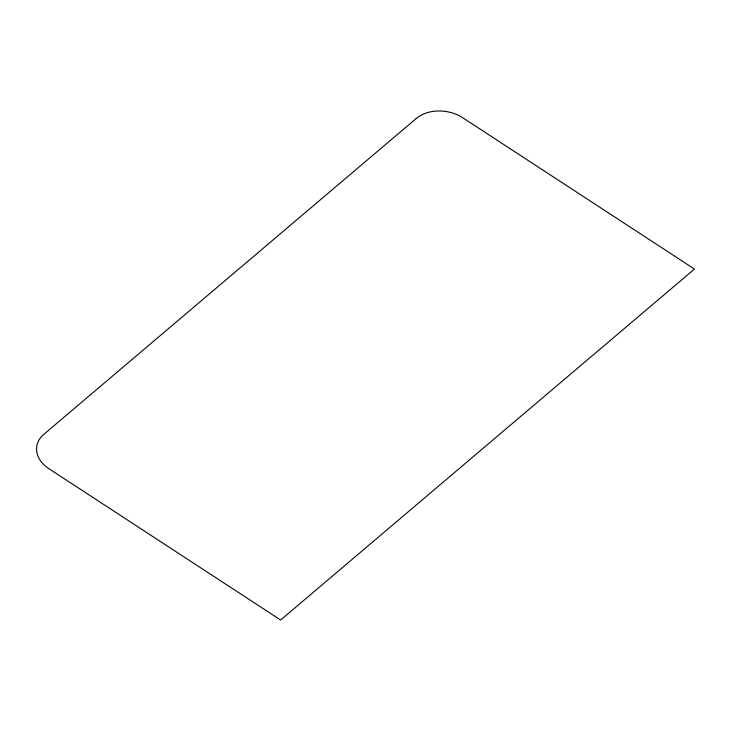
<?xml version="1.0" encoding="UTF-8"?>
<svg xmlns="http://www.w3.org/2000/svg" width="731" height="731" viewBox="0 0 731 731"><rect width="100%" height="100%" fill="white"/><g stroke="black" fill="none" stroke-linecap="round" stroke-linejoin="round"><path stroke-width="1.1" d="M416.268 118.468L43.823 434.333A33.178 24.105 7.8 0 0 48.886 468.69L280.631 620.016L694.45 269.063L462.705 117.728A33.178 24.105 7.8 0 0 416.268 118.468"/></g></svg>
